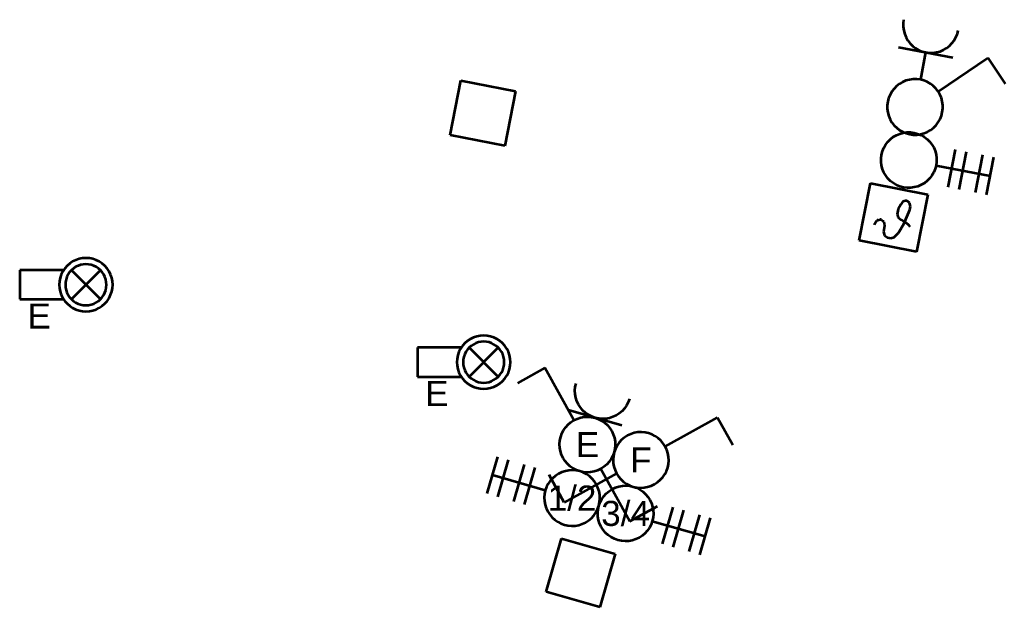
# Model space of a CAD drawing. Extents: x 800 to 1481, y 55 to 490.
# Drawn here: x 1362.51 to 1397.92, y 126.36 to 147.48 of the extents above; entities that cross this region are included whole.
import ezdxf

# ---------------------------------------------------------------- set-up
doc = ezdxf.new("R2010")
doc.units = 0
doc.layers.get('0').update_dxf_attribs({"lineweight": 18})
doc.layers.add('E_Licht', color=7, linetype='Continuous', lineweight=35, true_color=0x0080ff)
doc.layers.add('E_RTH', color=5, linetype='Continuous', lineweight=35, true_color=0x0000ff)
doc.styles.get("Standard").update_dxf_attribs({"font": 'arial.ttf'})

# ---------------------------------------------------------------- blocks, each defined once
blk = doc.blocks.new('Storentaster_ UP_ 2-fach-A0Q9B2QDAY', base_point=(1383.28, 128.248))
at = {"color": 0, "lineweight": -2}
for p, q in [((1383.914, 130.664), (1384.039, 130.703)), ((1384.039, 130.703), (1384.167, 130.727)), ((1384.167, 130.727), (1384.298, 130.733)), ((1384.298, 130.733), (1384.428, 130.722)), ((1384.428, 130.722), (1384.556, 130.694)), ((1384.556, 130.694), (1384.679, 130.65)), ((1383.423, 130.248), (1383.498, 130.356)), ((1383.498, 130.356), (1383.586, 130.453)), ((1383.586, 130.453), (1383.686, 130.537)), ((1383.686, 130.537), (1383.796, 130.608)), ((1383.796, 130.608), (1383.914, 130.664)), ((1384.679, 130.65), (1384.795, 130.59)), ((1384.795, 130.59), (1384.903, 130.515)), ((1384.903, 130.515), (1385, 130.427)), ((1385, 130.427), (1385.084, 130.327)), ((1385.084, 130.327), (1385.155, 130.217)), ((1383.291, 129.881), (1383.319, 130.009)), ((1383.319, 130.009), (1383.363, 130.132)), ((1383.363, 130.132), (1383.423, 130.248)), ((1385.155, 130.217), (1385.211, 130.099)), ((1385.211, 130.099), (1385.25, 129.975)), ((1385.25, 129.975), (1385.274, 129.846)), ((1383.28, 129.751), (1383.291, 129.881)), ((1383.286, 129.62), (1383.28, 129.751)), ((1383.31, 129.492), (1383.286, 129.62)), ((1385.28, 129.715), (1385.269, 129.585)), ((1385.274, 129.846), (1385.28, 129.715)), ((1385.604, 128.635), (1385.985, 129.961)), ((1385.988, 128.524), (1386.369, 129.851)), ((1386.565, 128.359), (1386.946, 129.685)), ((1383.349, 129.367), (1383.31, 129.492)), ((1383.405, 129.249), (1383.349, 129.367)), ((1385.197, 129.334), (1385.137, 129.218)), ((1385.241, 129.457), (1385.197, 129.334)), ((1385.269, 129.585), (1385.241, 129.457)), ((1385.241, 129.457), (1387.14, 128.912)), ((1386.95, 128.248), (1387.331, 129.575)), ((1383.476, 129.139), (1383.405, 129.249)), ((1383.56, 129.039), (1383.476, 129.139)), ((1383.657, 128.951), (1383.56, 129.039)), ((1383.765, 128.876), (1383.657, 128.951)), ((1384.874, 128.929), (1384.764, 128.858)), ((1384.974, 129.013), (1384.874, 128.929)), ((1385.062, 129.11), (1384.974, 129.013)), ((1385.137, 129.218), (1385.062, 129.11)), ((1383.881, 128.816), (1383.765, 128.876)), ((1384.004, 128.772), (1383.881, 128.816)), ((1384.132, 128.744), (1384.004, 128.772)), ((1384.262, 128.733), (1384.132, 128.744)), ((1384.393, 128.739), (1384.262, 128.733)), ((1384.522, 128.763), (1384.393, 128.739)), ((1384.646, 128.802), (1384.522, 128.763)), ((1384.764, 128.858), (1384.646, 128.802))]:
    blk.add_line(p, q, dxfattribs=at)
blk = doc.blocks.new('Bauteilbeschriftung-A0Q9B2QFAY', base_point=(1383.406, 129.283))
at = {"color": 0, "linetype": 'ByBlock', "lineweight": -2, "ltscale": 0.35, "insert": (1383.406, 130.183), "char_height": 0.9, "attachment_point": 1}
blk.add_mtext('{\\fArial;3/4}', dxfattribs=at)
blk = doc.blocks.new('Storentaster_ UP_ 2-fach-A0Q9B2QHAY', base_point=(1379.307, 129.285))
at = {"color": 0, "lineweight": -2}
for p, q in [((1379.307, 130.443), (1379.688, 131.77)), ((1379.692, 130.333), (1380.073, 131.659)), ((1380.268, 130.167), (1380.649, 131.494)), ((1381.397, 130.561), (1379.498, 131.107)), ((1380.653, 130.057), (1381.034, 131.383)), ((1381.763, 131.089), (1381.663, 131.005)), ((1381.873, 131.16), (1381.763, 131.089)), ((1381.992, 131.216), (1381.873, 131.16)), ((1382.116, 131.256), (1381.992, 131.216)), ((1382.245, 131.279), (1382.116, 131.256)), ((1382.376, 131.285), (1382.245, 131.279)), ((1382.506, 131.274), (1382.376, 131.285)), ((1382.634, 131.246), (1382.506, 131.274)), ((1382.757, 131.202), (1382.634, 131.246)), ((1382.873, 131.142), (1382.757, 131.202)), ((1382.981, 131.067), (1382.873, 131.142)), ((1383.077, 130.979), (1382.981, 131.067)), ((1381.441, 130.684), (1381.397, 130.561)), ((1381.501, 130.801), (1381.441, 130.684)), ((1381.575, 130.908), (1381.501, 130.801)), ((1381.663, 131.005), (1381.575, 130.908)), ((1383.162, 130.88), (1383.077, 130.979)), ((1383.233, 130.77), (1383.162, 130.88)), ((1383.288, 130.651), (1383.233, 130.77)), ((1381.369, 130.433), (1381.358, 130.303)), ((1381.397, 130.561), (1381.369, 130.433)), ((1383.328, 130.527), (1383.288, 130.651)), ((1383.351, 130.398), (1383.328, 130.527)), ((1383.358, 130.267), (1383.351, 130.398)), ((1381.358, 130.303), (1381.364, 130.172)), ((1381.364, 130.172), (1381.387, 130.044)), ((1381.387, 130.044), (1381.427, 129.919)), ((1383.275, 129.886), (1383.319, 130.009)), ((1383.319, 130.009), (1383.347, 130.137)), ((1383.347, 130.137), (1383.358, 130.267)), ((1381.427, 129.919), (1381.483, 129.801)), ((1381.483, 129.801), (1381.554, 129.691)), ((1381.554, 129.691), (1381.638, 129.591)), ((1383.052, 129.565), (1383.14, 129.662)), ((1383.14, 129.662), (1383.215, 129.77)), ((1383.215, 129.77), (1383.275, 129.886)), ((1381.638, 129.591), (1381.735, 129.503)), ((1381.735, 129.503), (1381.842, 129.428)), ((1381.842, 129.428), (1381.959, 129.368)), ((1381.959, 129.368), (1382.082, 129.324)), ((1382.082, 129.324), (1382.209, 129.296)), ((1382.209, 129.296), (1382.34, 129.285)), ((1382.34, 129.285), (1382.47, 129.292)), ((1382.47, 129.292), (1382.599, 129.315)), ((1382.599, 129.315), (1382.724, 129.355)), ((1382.724, 129.355), (1382.842, 129.41)), ((1382.842, 129.41), (1382.952, 129.481)), ((1382.952, 129.481), (1383.052, 129.565))]:
    blk.add_line(p, q, dxfattribs=at)
blk = doc.blocks.new('Bauteilbeschriftung-A0Q9B2QJAY', base_point=(1381.484, 129.835))
at = {"color": 0, "linetype": 'ByBlock', "lineweight": -2, "ltscale": 0.35, "insert": (1381.484, 130.735), "char_height": 0.9, "attachment_point": 1}
blk.add_mtext('{\\fArial;1/2}', dxfattribs=at)
blk = doc.blocks.new('Abzweigdose quadratisch (multi) UP-A0Q9B2QPAY', base_point=(1381.429, 126.358))
at = {"color": 0, "lineweight": -2}
for p, q in [((1381.429, 126.91), (1381.981, 128.833)), ((1381.981, 128.833), (1383.903, 128.281)), ((1383.903, 128.281), (1383.351, 126.358)), ((1383.351, 126.358), (1381.429, 126.91))]:
    blk.add_line(p, q, dxfattribs=at)
blk = doc.blocks.new('Schalter_ Schema 3_ UP-A0Q9B2QRAY', base_point=(1381.529, 130.129))
at = {"color": 0, "lineweight": -2}
for p, q in [((1385.707, 132.14), (1387.589, 133.182)), ((1387.589, 133.182), (1388.136, 132.195)), ((1384.238, 132.459), (1384.138, 132.375)), ((1384.348, 132.53), (1384.238, 132.459)), ((1384.466, 132.586), (1384.348, 132.53)), ((1384.591, 132.626), (1384.466, 132.586)), ((1384.719, 132.649), (1384.591, 132.626)), ((1384.85, 132.655), (1384.719, 132.649)), ((1384.98, 132.644), (1384.85, 132.655)), ((1385.108, 132.616), (1384.98, 132.644)), ((1385.231, 132.572), (1385.108, 132.616)), ((1385.348, 132.512), (1385.231, 132.572)), ((1385.455, 132.438), (1385.348, 132.512)), ((1383.975, 132.171), (1383.915, 132.054)), ((1384.05, 132.278), (1383.975, 132.171)), ((1384.138, 132.375), (1384.05, 132.278)), ((1385.552, 132.35), (1385.455, 132.438)), ((1385.636, 132.25), (1385.552, 132.35)), ((1385.707, 132.14), (1385.636, 132.25)), ((1385.763, 132.021), (1385.707, 132.14)), ((1383.843, 131.804), (1383.832, 131.673)), ((1383.871, 131.931), (1383.843, 131.804)), ((1383.915, 132.054), (1383.871, 131.931)), ((1385.803, 131.897), (1385.763, 132.021)), ((1385.826, 131.768), (1385.803, 131.897)), ((1385.832, 131.637), (1385.826, 131.768)), ((1383.832, 131.673), (1383.839, 131.543)), ((1383.839, 131.543), (1383.862, 131.414)), ((1383.862, 131.414), (1383.902, 131.289)), ((1385.793, 131.379), (1385.821, 131.507)), ((1385.821, 131.507), (1385.832, 131.637)), ((1382.075, 130.129), (1381.529, 131.115)), ((1383.957, 131.171), (1382.075, 130.129)), ((1383.902, 131.289), (1383.957, 131.171)), ((1383.957, 131.171), (1384.028, 131.061)), ((1384.028, 131.061), (1384.113, 130.961)), ((1385.614, 131.032), (1385.689, 131.14)), ((1385.689, 131.14), (1385.749, 131.256)), ((1385.749, 131.256), (1385.793, 131.379)), ((1384.113, 130.961), (1384.209, 130.873)), ((1384.209, 130.873), (1384.317, 130.798)), ((1384.317, 130.798), (1384.433, 130.738)), ((1384.433, 130.738), (1384.556, 130.694)), ((1384.556, 130.694), (1384.684, 130.666)), ((1384.945, 130.662), (1385.074, 130.685)), ((1385.074, 130.685), (1385.198, 130.725)), ((1385.198, 130.725), (1385.317, 130.78)), ((1385.317, 130.78), (1385.427, 130.851)), ((1385.427, 130.851), (1385.526, 130.936)), ((1385.526, 130.936), (1385.614, 131.032)), ((1384.684, 130.666), (1384.814, 130.655)), ((1384.814, 130.655), (1384.945, 130.662))]:
    blk.add_line(p, q, dxfattribs=at)
blk = doc.blocks.new('Bauteilbeschriftung-A0Q9B2QTAY', base_point=(1384.448, 131.205))
at = {"color": 0, "linetype": 'ByBlock', "lineweight": -2, "ltscale": 0.35, "insert": (1384.448, 132.105), "char_height": 0.9, "attachment_point": 1}
blk.add_mtext('{\\fArial;F}', dxfattribs=at)
blk = doc.blocks.new('LED-Deckenleuchte mit Trafotunnel-A0Q9B2RTAY', base_point=(1362.51, 136.993))
at = {"color": 0, "linetype": 'ByBlock', "lineweight": -2, "ltscale": 0.35}
for p, q in [((1364.522, 138.84), (1364.409, 138.785)), ((1364.641, 138.881), (1364.522, 138.84)), ((1364.764, 138.905), (1364.641, 138.881)), ((1364.89, 138.913), (1364.764, 138.905)), ((1365.015, 138.905), (1364.89, 138.913)), ((1365.138, 138.881), (1365.015, 138.905)), ((1365.257, 138.84), (1365.138, 138.881)), ((1365.37, 138.785), (1365.257, 138.84)), ((1364.084, 138.475), (1362.51, 138.475)), ((1362.51, 138.475), (1362.51, 137.431)), ((1364.128, 138.538), (1364.058, 138.433)), ((1364.211, 138.632), (1364.128, 138.538)), ((1364.305, 138.715), (1364.211, 138.632)), ((1364.367, 138.475), (1364.304, 138.403)), ((1364.409, 138.785), (1364.305, 138.715)), ((1364.44, 138.539), (1364.367, 138.475)), ((1364.367, 138.475), (1365.412, 137.431)), ((1364.367, 137.431), (1365.412, 138.475)), ((1364.52, 138.593), (1364.44, 138.539)), ((1364.607, 138.635), (1364.52, 138.593)), ((1364.698, 138.666), (1364.607, 138.635)), ((1364.793, 138.685), (1364.698, 138.666)), ((1364.89, 138.692), (1364.793, 138.685)), ((1364.986, 138.685), (1364.89, 138.692)), ((1365.081, 138.666), (1364.986, 138.685)), ((1365.172, 138.635), (1365.081, 138.666)), ((1365.259, 138.593), (1365.172, 138.635)), ((1365.339, 138.539), (1365.259, 138.593)), ((1365.412, 138.475), (1365.339, 138.539)), ((1365.474, 138.715), (1365.37, 138.785)), ((1365.476, 138.403), (1365.412, 138.475)), ((1365.569, 138.632), (1365.474, 138.715)), ((1365.651, 138.538), (1365.569, 138.632)), ((1365.721, 138.433), (1365.651, 138.538)), ((1363.962, 138.202), (1363.938, 138.078)), ((1364.002, 138.321), (1363.962, 138.202)), ((1364.058, 138.433), (1364.002, 138.321)), ((1364.176, 138.144), (1364.157, 138.049)), ((1364.207, 138.236), (1364.176, 138.144)), ((1364.25, 138.322), (1364.207, 138.236)), ((1364.304, 138.403), (1364.25, 138.322)), ((1365.529, 138.322), (1365.476, 138.403)), ((1365.572, 138.236), (1365.529, 138.322)), ((1365.603, 138.144), (1365.572, 138.236)), ((1365.622, 138.049), (1365.603, 138.144)), ((1365.777, 138.321), (1365.721, 138.433)), ((1365.817, 138.202), (1365.777, 138.321)), ((1365.842, 138.078), (1365.817, 138.202)), ((1363.938, 138.078), (1363.929, 137.953)), ((1363.929, 137.953), (1363.938, 137.828)), ((1363.938, 137.828), (1363.962, 137.705)), ((1364.157, 138.049), (1364.151, 137.953)), ((1364.151, 137.953), (1364.157, 137.857)), ((1364.157, 137.857), (1364.176, 137.762)), ((1365.603, 137.762), (1365.622, 137.857)), ((1365.628, 137.953), (1365.622, 138.049)), ((1365.622, 137.857), (1365.628, 137.953)), ((1365.817, 137.705), (1365.842, 137.828)), ((1365.85, 137.953), (1365.842, 138.078)), ((1365.842, 137.828), (1365.85, 137.953)), ((1362.51, 137.431), (1364.084, 137.431)), ((1363.962, 137.705), (1364.002, 137.586)), ((1364.002, 137.586), (1364.058, 137.473)), ((1364.058, 137.473), (1364.128, 137.368)), ((1364.176, 137.762), (1364.207, 137.67)), ((1364.207, 137.67), (1364.25, 137.584)), ((1364.25, 137.584), (1364.304, 137.503)), ((1364.304, 137.503), (1364.367, 137.431)), ((1364.367, 137.431), (1364.44, 137.367)), ((1365.339, 137.367), (1365.412, 137.431)), ((1365.412, 137.431), (1365.476, 137.503)), ((1365.476, 137.503), (1365.529, 137.584)), ((1365.529, 137.584), (1365.572, 137.67)), ((1365.572, 137.67), (1365.603, 137.762)), ((1365.651, 137.368), (1365.721, 137.473)), ((1365.721, 137.473), (1365.777, 137.586)), ((1365.777, 137.586), (1365.817, 137.705)), ((1364.128, 137.368), (1364.211, 137.274)), ((1364.211, 137.274), (1364.305, 137.191)), ((1364.305, 137.191), (1364.409, 137.121)), ((1364.409, 137.121), (1364.522, 137.066)), ((1364.44, 137.367), (1364.52, 137.313)), ((1364.52, 137.313), (1364.607, 137.271)), ((1364.522, 137.066), (1364.641, 137.026)), ((1364.607, 137.271), (1364.698, 137.24)), ((1364.698, 137.24), (1364.793, 137.221)), ((1364.793, 137.221), (1364.89, 137.215)), ((1364.89, 137.215), (1364.986, 137.221)), ((1364.986, 137.221), (1365.081, 137.24)), ((1365.081, 137.24), (1365.172, 137.271)), ((1365.138, 137.026), (1365.257, 137.066)), ((1365.172, 137.271), (1365.259, 137.313)), ((1365.257, 137.066), (1365.37, 137.121)), ((1365.259, 137.313), (1365.339, 137.367)), ((1365.37, 137.121), (1365.474, 137.191)), ((1365.474, 137.191), (1365.569, 137.274)), ((1365.569, 137.274), (1365.651, 137.368)), ((1364.641, 137.026), (1364.764, 137.001)), ((1364.764, 137.001), (1364.89, 136.993)), ((1364.89, 136.993), (1365.015, 137.001)), ((1365.015, 137.001), (1365.138, 137.026))]:
    blk.add_line(p, q, dxfattribs=at)
blk = doc.blocks.new('Bauteilbeschriftung-A0Q9B2RVAY', base_point=(1362.791, 136.378))
at = {"color": 0, "linetype": 'ByBlock', "lineweight": -2, "ltscale": 0.35, "insert": (1362.791, 137.278), "char_height": 0.9, "attachment_point": 1}
blk.add_mtext('{\\fArial;E}', dxfattribs=at)
blk = doc.blocks.new('LED-Deckenleuchte mit Trafotunnel-A0Q9B2RXAY', base_point=(1376.802, 134.21))
at = {"color": 0, "linetype": 'ByBlock', "lineweight": -2, "ltscale": 0.35}
for p, q in [((1378.701, 136.001), (1378.597, 135.932)), ((1378.814, 136.057), (1378.701, 136.001)), ((1378.933, 136.097), (1378.814, 136.057)), ((1379.056, 136.122), (1378.933, 136.097)), ((1379.182, 136.13), (1379.056, 136.122)), ((1379.307, 136.122), (1379.182, 136.13)), ((1379.43, 136.097), (1379.307, 136.122)), ((1379.549, 136.057), (1379.43, 136.097)), ((1379.662, 136.001), (1379.549, 136.057)), ((1379.766, 135.932), (1379.662, 136.001)), ((1378.376, 135.692), (1376.802, 135.692)), ((1376.802, 135.692), (1376.802, 134.648)), ((1378.35, 135.65), (1378.294, 135.537)), ((1378.42, 135.754), (1378.35, 135.65)), ((1378.503, 135.849), (1378.42, 135.754)), ((1378.597, 135.932), (1378.503, 135.849)), ((1378.659, 135.692), (1378.596, 135.619)), ((1378.732, 135.756), (1378.659, 135.692)), ((1378.659, 135.692), (1379.704, 134.648)), ((1378.659, 134.648), (1379.704, 135.692)), ((1378.812, 135.809), (1378.732, 135.756)), ((1378.899, 135.852), (1378.812, 135.809)), ((1378.99, 135.883), (1378.899, 135.852)), ((1379.085, 135.902), (1378.99, 135.883)), ((1379.182, 135.908), (1379.085, 135.902)), ((1379.278, 135.902), (1379.182, 135.908)), ((1379.373, 135.883), (1379.278, 135.902)), ((1379.464, 135.852), (1379.373, 135.883)), ((1379.551, 135.809), (1379.464, 135.852)), ((1379.631, 135.756), (1379.551, 135.809)), ((1379.704, 135.692), (1379.631, 135.756)), ((1379.767, 135.619), (1379.704, 135.692)), ((1379.861, 135.849), (1379.766, 135.932)), ((1379.943, 135.754), (1379.861, 135.849)), ((1380.013, 135.65), (1379.943, 135.754)), ((1380.069, 135.537), (1380.013, 135.65)), ((1378.229, 135.295), (1378.221, 135.17)), ((1378.254, 135.418), (1378.229, 135.295)), ((1378.294, 135.537), (1378.254, 135.418)), ((1378.468, 135.361), (1378.449, 135.266)), ((1378.499, 135.452), (1378.468, 135.361)), ((1378.542, 135.539), (1378.499, 135.452)), ((1378.596, 135.619), (1378.542, 135.539)), ((1379.821, 135.539), (1379.767, 135.619)), ((1379.864, 135.452), (1379.821, 135.539)), ((1379.895, 135.361), (1379.864, 135.452)), ((1379.914, 135.266), (1379.895, 135.361)), ((1380.109, 135.418), (1380.069, 135.537)), ((1380.134, 135.295), (1380.109, 135.418)), ((1380.142, 135.17), (1380.134, 135.295)), ((1378.221, 135.17), (1378.229, 135.044)), ((1378.229, 135.044), (1378.254, 134.921)), ((1378.449, 135.266), (1378.443, 135.17)), ((1378.443, 135.17), (1378.449, 135.073)), ((1378.449, 135.073), (1378.468, 134.979)), ((1378.468, 134.979), (1378.499, 134.887)), ((1379.864, 134.887), (1379.895, 134.979)), ((1379.895, 134.979), (1379.914, 135.073)), ((1379.92, 135.17), (1379.914, 135.266)), ((1379.914, 135.073), (1379.92, 135.17)), ((1380.109, 134.921), (1380.134, 135.044)), ((1380.134, 135.044), (1380.142, 135.17)), ((1376.802, 134.648), (1378.376, 134.648)), ((1378.254, 134.921), (1378.294, 134.802)), ((1378.294, 134.802), (1378.35, 134.69)), ((1378.35, 134.69), (1378.42, 134.585)), ((1378.42, 134.585), (1378.503, 134.491)), ((1378.499, 134.887), (1378.542, 134.801)), ((1378.542, 134.801), (1378.596, 134.72)), ((1378.596, 134.72), (1378.659, 134.648)), ((1378.659, 134.648), (1378.732, 134.584)), ((1378.732, 134.584), (1378.812, 134.53)), ((1379.551, 134.53), (1379.631, 134.584)), ((1379.631, 134.584), (1379.704, 134.648)), ((1379.704, 134.648), (1379.767, 134.72)), ((1379.767, 134.72), (1379.821, 134.801)), ((1379.821, 134.801), (1379.864, 134.887)), ((1379.861, 134.491), (1379.943, 134.585)), ((1379.943, 134.585), (1380.013, 134.69)), ((1380.013, 134.69), (1380.069, 134.802)), ((1380.069, 134.802), (1380.109, 134.921)), ((1378.503, 134.491), (1378.597, 134.408)), ((1378.597, 134.408), (1378.701, 134.338)), ((1378.701, 134.338), (1378.814, 134.283)), ((1378.812, 134.53), (1378.899, 134.487)), ((1378.814, 134.283), (1378.933, 134.242)), ((1378.899, 134.487), (1378.99, 134.456)), ((1378.933, 134.242), (1379.056, 134.218)), ((1378.99, 134.456), (1379.085, 134.438)), ((1379.085, 134.438), (1379.182, 134.431)), ((1379.182, 134.431), (1379.278, 134.438)), ((1379.278, 134.438), (1379.373, 134.456)), ((1379.307, 134.218), (1379.43, 134.242)), ((1379.373, 134.456), (1379.464, 134.487)), ((1379.43, 134.242), (1379.549, 134.283)), ((1379.464, 134.487), (1379.551, 134.53)), ((1379.549, 134.283), (1379.662, 134.338)), ((1379.662, 134.338), (1379.766, 134.408)), ((1379.766, 134.408), (1379.861, 134.491)), ((1379.056, 134.218), (1379.182, 134.21)), ((1379.182, 134.21), (1379.307, 134.218))]:
    blk.add_line(p, q, dxfattribs=at)
blk = doc.blocks.new('Bauteilbeschriftung-A0Q9B2RZAY', base_point=(1377.083, 133.595))
at = {"color": 0, "linetype": 'ByBlock', "lineweight": -2, "ltscale": 0.35, "insert": (1377.083, 134.495), "char_height": 0.9, "attachment_point": 1}
blk.add_mtext('{\\fArial;E}', dxfattribs=at)
blk = doc.blocks.new('Schalter-Schema3_Steckdose T13_ Gr.1_ UP-A0Q9B2S1AY', base_point=(1380.397, 129.45))
at = {"color": 0, "lineweight": -2}
for p, q in [((1381.383, 134.964), (1380.397, 134.418)), ((1382.426, 133.082), (1381.383, 134.964)), ((1382.462, 134.148), (1382.473, 134.278)), ((1382.473, 134.278), (1382.501, 134.406)), ((1382.468, 134.017), (1382.462, 134.148)), ((1382.492, 133.888), (1382.468, 134.017)), ((1382.531, 133.764), (1382.492, 133.888)), ((1382.587, 133.645), (1382.531, 133.764)), ((1382.658, 133.535), (1382.587, 133.645)), ((1382.742, 133.435), (1382.658, 133.535)), ((1384.319, 133.614), (1384.244, 133.507)), ((1384.379, 133.731), (1384.319, 133.614)), ((1384.423, 133.854), (1384.379, 133.731)), ((1384.147, 132.892), (1382.225, 133.445)), ((1382.544, 133.138), (1382.668, 133.178)), ((1382.668, 133.178), (1382.797, 133.201)), ((1382.839, 133.347), (1382.742, 133.435)), ((1382.797, 133.201), (1382.928, 133.207)), ((1382.947, 133.273), (1382.839, 133.347)), ((1382.928, 133.207), (1383.058, 133.196)), ((1383.063, 133.213), (1382.947, 133.273)), ((1383.058, 133.196), (1383.186, 133.169)), ((1383.186, 133.169), (1383.063, 133.213)), ((1383.186, 133.169), (1383.309, 133.124)), ((1383.314, 133.141), (1383.186, 133.169)), ((1383.828, 133.199), (1383.703, 133.159)), ((1383.946, 133.255), (1383.828, 133.199)), ((1384.056, 133.326), (1383.946, 133.255)), ((1384.156, 133.41), (1384.056, 133.326)), ((1384.244, 133.507), (1384.156, 133.41)), ((1382.053, 132.723), (1382.128, 132.83)), ((1382.128, 132.83), (1382.216, 132.927)), ((1382.216, 132.927), (1382.315, 133.012)), ((1382.315, 133.012), (1382.425, 133.082)), ((1382.425, 133.082), (1382.544, 133.138)), ((1383.309, 133.124), (1383.425, 133.064)), ((1383.444, 133.13), (1383.314, 133.141)), ((1383.425, 133.064), (1383.533, 132.99)), ((1383.575, 133.136), (1383.444, 133.13)), ((1383.533, 132.99), (1383.63, 132.902)), ((1383.703, 133.159), (1383.575, 133.136)), ((1383.63, 132.902), (1383.714, 132.802)), ((1381.921, 132.356), (1381.949, 132.483)), ((1381.949, 132.483), (1381.993, 132.607)), ((1381.993, 132.607), (1382.053, 132.723)), ((1383.714, 132.802), (1383.785, 132.692)), ((1383.785, 132.692), (1383.84, 132.574)), ((1383.84, 132.574), (1383.88, 132.449)), ((1381.91, 132.225), (1381.921, 132.356)), ((1381.916, 132.095), (1381.91, 132.225)), ((1383.88, 132.449), (1383.903, 132.32)), ((1383.91, 132.19), (1383.899, 132.059)), ((1383.903, 132.32), (1383.91, 132.19)), ((1381.939, 131.966), (1381.916, 132.095)), ((1381.979, 131.841), (1381.939, 131.966)), ((1382.035, 131.723), (1381.979, 131.841)), ((1383.827, 131.808), (1383.767, 131.692)), ((1383.871, 131.931), (1383.827, 131.808)), ((1383.899, 132.059), (1383.871, 131.931)), ((1382.106, 131.613), (1382.035, 131.723)), ((1382.19, 131.513), (1382.106, 131.613)), ((1382.287, 131.425), (1382.19, 131.513)), ((1382.394, 131.35), (1382.287, 131.425)), ((1383.504, 131.403), (1383.394, 131.333)), ((1383.604, 131.488), (1383.504, 131.403)), ((1383.692, 131.585), (1383.604, 131.488)), ((1383.767, 131.692), (1383.692, 131.585)), ((1382.511, 131.291), (1382.394, 131.35)), ((1382.634, 131.246), (1382.511, 131.291)), ((1382.762, 131.218), (1382.634, 131.246)), ((1382.892, 131.208), (1382.762, 131.218)), ((1383.023, 131.214), (1382.892, 131.208)), ((1383.151, 131.237), (1383.023, 131.214)), ((1383.276, 131.277), (1383.151, 131.237)), ((1383.394, 131.333), (1383.276, 131.277)), ((1383.394, 131.333), (1384.437, 129.45)), ((1384.437, 129.45), (1385.423, 129.997))]:
    blk.add_line(p, q, dxfattribs=at)
blk = doc.blocks.new('Bauteilbeschriftung-A0Q9B2S3AY', base_point=(1382.491, 131.757))
at = {"color": 0, "linetype": 'ByBlock', "lineweight": -2, "ltscale": 0.35, "insert": (1382.491, 132.657), "char_height": 0.9, "attachment_point": 1}
blk.add_mtext('{\\fArial;E}', dxfattribs=at)
blk = doc.blocks.new('Abzweigdose quadratisch (multi) UP-A0Q9B2S9AY', base_point=(1377.979, 142.951))
at = {"color": 0, "lineweight": -2}
for p, q in [((1377.979, 143.333), (1378.362, 145.296)), ((1378.362, 145.296), (1380.325, 144.914)), ((1380.325, 144.914), (1379.942, 142.951)), ((1379.942, 142.951), (1377.979, 143.333))]:
    blk.add_line(p, q, dxfattribs=at)
blk = doc.blocks.new('Temperaturmelder_ UP-A0Q9B2SFAY', base_point=(1392.675, 139.137))
at = {"color": 0, "linetype": 'ByBlock', "lineweight": -2, "ltscale": 0.35}
for p, q in [((1392.675, 139.538), (1393.076, 141.6)), ((1393.076, 141.6), (1395.138, 141.198)), ((1394.341, 140.97), (1394.248, 140.944)), ((1394.35, 140.972), (1394.341, 140.97)), ((1394.36, 140.972), (1394.35, 140.972)), ((1394.37, 140.972), (1394.36, 140.972)), ((1394.38, 140.97), (1394.37, 140.972)), ((1394.389, 140.967), (1394.38, 140.97)), ((1394.398, 140.962), (1394.389, 140.967)), ((1394.407, 140.957), (1394.398, 140.962)), ((1394.483, 140.898), (1394.407, 140.957)), ((1395.138, 141.198), (1394.736, 139.137)), ((1394.072, 140.672), (1394.038, 140.495)), ((1394.166, 140.837), (1394.072, 140.672)), ((1394.248, 140.944), (1394.166, 140.837)), ((1394.275, 140.144), (1394.496, 140.651)), ((1394.519, 140.768), (1394.483, 140.898)), ((1394.496, 140.651), (1394.519, 140.768)), ((1393.25, 140.176), (1393.31, 140.253)), ((1393.315, 140.259), (1393.31, 140.253)), ((1393.32, 140.264), (1393.315, 140.259)), ((1393.326, 140.268), (1393.32, 140.264)), ((1393.333, 140.271), (1393.326, 140.268)), ((1393.339, 140.273), (1393.333, 140.271)), ((1393.339, 140.273), (1393.424, 140.297)), ((1393.431, 140.298), (1393.424, 140.297)), ((1393.438, 140.299), (1393.431, 140.298)), ((1393.446, 140.298), (1393.438, 140.299)), ((1393.453, 140.297), (1393.446, 140.298)), ((1393.46, 140.295), (1393.453, 140.297)), ((1393.467, 140.291), (1393.46, 140.295)), ((1393.473, 140.287), (1393.467, 140.291)), ((1393.473, 140.287), (1393.542, 140.234)), ((1394.038, 140.495), (1394.074, 140.366)), ((1394.074, 140.366), (1394.18, 140.284)), ((1394.18, 140.284), (1394.346, 140.191)), ((1393.228, 140.103), (1393.236, 140.145)), ((1393.238, 140.153), (1393.236, 140.145)), ((1393.241, 140.161), (1393.238, 140.153)), ((1393.245, 140.169), (1393.241, 140.161)), ((1393.25, 140.176), (1393.245, 140.169)), ((1393.548, 140.229), (1393.542, 140.234)), ((1393.59, 140.076), (1393.547, 139.858)), ((1393.552, 140.224), (1393.548, 140.229)), ((1393.556, 140.218), (1393.552, 140.224)), ((1393.56, 140.211), (1393.556, 140.218)), ((1393.562, 140.204), (1393.56, 140.211)), ((1393.562, 140.204), (1393.588, 140.11)), ((1393.59, 140.102), (1393.588, 140.11)), ((1393.591, 140.093), (1393.59, 140.102)), ((1393.59, 140.076), (1393.591, 140.084)), ((1393.591, 140.084), (1393.591, 140.093)), ((1394.089, 139.813), (1394.275, 140.144)), ((1394.346, 140.191), (1394.452, 140.109)), ((1394.452, 140.109), (1394.499, 140.039)), ((1394.736, 139.137), (1392.675, 139.538)), ((1393.547, 139.858), (1393.583, 139.728)), ((1393.583, 139.728), (1393.689, 139.646)), ((1393.689, 139.646), (1393.807, 139.624)), ((1393.807, 139.624), (1393.936, 139.659)), ((1393.936, 139.659), (1394.089, 139.813))]:
    blk.add_line(p, q, dxfattribs=at)
blk = doc.blocks.new('Schalter_ Schema 0_ UP-A0Q9B2SHAY', base_point=(1393.683, 143.345))
at = {"color": 0, "linetype": 'ByBlock', "lineweight": -2, "ltscale": 0.35}
for p, q in [((1395.51, 144.902), (1397.294, 146.105)), ((1397.294, 146.105), (1397.925, 145.169)), ((1394.235, 145.239), (1394.122, 145.173)), ((1394.356, 145.289), (1394.235, 145.239)), ((1394.482, 145.324), (1394.356, 145.289)), ((1394.612, 145.341), (1394.482, 145.324)), ((1394.742, 145.342), (1394.612, 145.341)), ((1394.872, 145.325), (1394.742, 145.342)), ((1394.999, 145.292), (1394.872, 145.325)), ((1395.12, 145.242), (1394.999, 145.292)), ((1395.233, 145.177), (1395.12, 145.242)), ((1393.847, 144.896), (1393.782, 144.782)), ((1393.926, 145), (1393.847, 144.896)), ((1394.019, 145.093), (1393.926, 145)), ((1394.122, 145.173), (1394.019, 145.093)), ((1395.337, 145.098), (1395.233, 145.177)), ((1395.43, 145.006), (1395.337, 145.098)), ((1395.51, 144.902), (1395.43, 145.006)), ((1395.576, 144.789), (1395.51, 144.902)), ((1393.699, 144.535), (1393.683, 144.405)), ((1393.733, 144.661), (1393.699, 144.535)), ((1393.782, 144.782), (1393.733, 144.661)), ((1395.627, 144.669), (1395.576, 144.789)), ((1395.661, 144.542), (1395.627, 144.669)), ((1395.678, 144.413), (1395.661, 144.542)), ((1393.683, 144.405), (1393.683, 144.274)), ((1393.683, 144.274), (1393.701, 144.145)), ((1393.701, 144.145), (1393.735, 144.018)), ((1395.629, 144.026), (1395.662, 144.152)), ((1395.662, 144.152), (1395.679, 144.282)), ((1395.679, 144.282), (1395.678, 144.413)), ((1393.735, 144.018), (1393.786, 143.898)), ((1393.786, 143.898), (1393.852, 143.785)), ((1393.852, 143.785), (1393.932, 143.681)), ((1395.435, 143.687), (1395.514, 143.791)), ((1395.514, 143.791), (1395.579, 143.905)), ((1395.579, 143.905), (1395.629, 144.026)), ((1393.932, 143.681), (1394.024, 143.589)), ((1394.024, 143.589), (1394.129, 143.51)), ((1394.129, 143.51), (1394.242, 143.445)), ((1394.242, 143.445), (1394.363, 143.395)), ((1395.006, 143.398), (1395.127, 143.448)), ((1395.127, 143.448), (1395.24, 143.514)), ((1395.24, 143.514), (1395.343, 143.594)), ((1395.343, 143.594), (1395.435, 143.687)), ((1394.363, 143.395), (1394.49, 143.362)), ((1394.49, 143.362), (1394.619, 143.345)), ((1394.619, 143.345), (1394.75, 143.346)), ((1394.75, 143.346), (1394.88, 143.364)), ((1394.88, 143.364), (1395.006, 143.398))]:
    blk.add_line(p, q, dxfattribs=at)
blk = doc.blocks.new('Steckdose T13_ UP-A0Q9B2SJAY', base_point=(1394.082, 145.325))
at = {"color": 0, "linetype": 'ByBlock', "lineweight": -2, "ltscale": 0.35}
for p, q in [((1394.273, 147.479), (1394.256, 147.35)), ((1394.256, 147.35), (1394.257, 147.219)), ((1394.257, 147.219), (1394.275, 147.089)), ((1394.275, 147.089), (1394.309, 146.963)), ((1396.203, 146.97), (1396.236, 147.097)), ((1394.309, 146.963), (1394.359, 146.842)), ((1394.359, 146.842), (1394.425, 146.729)), ((1394.425, 146.729), (1394.505, 146.626)), ((1394.505, 146.626), (1394.598, 146.534)), ((1395.917, 146.539), (1396.009, 146.632)), ((1396.009, 146.632), (1396.088, 146.736)), ((1396.088, 146.736), (1396.153, 146.849)), ((1396.153, 146.849), (1396.203, 146.97)), ((1394.082, 146.498), (1396.045, 146.115)), ((1394.598, 146.534), (1394.702, 146.455)), ((1394.702, 146.455), (1394.816, 146.39)), ((1394.816, 146.39), (1394.937, 146.34)), ((1395.063, 146.307), (1394.872, 145.325)), ((1394.937, 146.34), (1395.063, 146.307)), ((1395.063, 146.307), (1395.193, 146.29)), ((1395.193, 146.29), (1395.324, 146.291)), ((1395.324, 146.291), (1395.454, 146.308)), ((1395.454, 146.308), (1395.58, 146.342)), ((1395.58, 146.342), (1395.7, 146.393)), ((1395.7, 146.393), (1395.813, 146.459)), ((1395.813, 146.459), (1395.917, 146.539))]:
    blk.add_line(p, q, dxfattribs=at)
blk = doc.blocks.new('Storentaster_ UP_ 2-fach-A0Q9B4ETAY', base_point=(1393.459, 141.188))
at = {"color": 0, "lineweight": -2}
for p, q in [((1394.258, 143.415), (1394.388, 143.432)), ((1394.388, 143.432), (1394.519, 143.433)), ((1394.519, 143.433), (1394.648, 143.416)), ((1393.623, 142.987), (1393.703, 143.091)), ((1393.703, 143.091), (1393.795, 143.184)), ((1393.795, 143.184), (1393.898, 143.264)), ((1393.898, 143.264), (1394.011, 143.33)), ((1394.011, 143.33), (1394.132, 143.38)), ((1394.132, 143.38), (1394.258, 143.415)), ((1394.648, 143.416), (1394.775, 143.383)), ((1394.775, 143.383), (1394.896, 143.333)), ((1394.896, 143.333), (1395.009, 143.268)), ((1395.009, 143.268), (1395.113, 143.189)), ((1395.113, 143.189), (1395.206, 143.097)), ((1395.206, 143.097), (1395.286, 142.994)), ((1393.476, 142.626), (1393.509, 142.752)), ((1393.509, 142.752), (1393.558, 142.874)), ((1393.558, 142.874), (1393.623, 142.987)), ((1395.286, 142.994), (1395.352, 142.881)), ((1395.352, 142.881), (1395.403, 142.76)), ((1395.403, 142.76), (1395.437, 142.634)), ((1395.872, 141.456), (1396.136, 142.811)), ((1396.264, 141.38), (1396.528, 142.734)), ((1393.459, 142.496), (1393.476, 142.626)), ((1393.459, 142.365), (1393.459, 142.496)), ((1395.437, 142.634), (1395.455, 142.504)), ((1395.455, 142.373), (1395.439, 142.243)), ((1395.455, 142.504), (1395.455, 142.373)), ((1396.853, 141.265), (1397.117, 142.619)), ((1397.246, 141.188), (1397.51, 142.543)), ((1393.477, 142.236), (1393.459, 142.365)), ((1393.511, 142.11), (1393.477, 142.236)), ((1393.562, 141.989), (1393.511, 142.11)), ((1395.405, 142.117), (1395.356, 141.996)), ((1395.439, 142.243), (1395.405, 142.117)), ((1395.439, 142.243), (1397.378, 141.866)), ((1393.628, 141.876), (1393.562, 141.989)), ((1393.708, 141.772), (1393.628, 141.876)), ((1393.801, 141.68), (1393.708, 141.772)), ((1393.905, 141.601), (1393.801, 141.68)), ((1395.119, 141.685), (1395.016, 141.605)), ((1395.211, 141.778), (1395.119, 141.685)), ((1395.291, 141.882), (1395.211, 141.778)), ((1395.356, 141.996), (1395.291, 141.882)), ((1394.018, 141.536), (1393.905, 141.601)), ((1394.139, 141.487), (1394.018, 141.536)), ((1394.266, 141.453), (1394.139, 141.487)), ((1394.396, 141.437), (1394.266, 141.453)), ((1394.526, 141.437), (1394.396, 141.437)), ((1394.656, 141.455), (1394.526, 141.437)), ((1394.782, 141.489), (1394.656, 141.455)), ((1394.903, 141.54), (1394.782, 141.489)), ((1395.016, 141.605), (1394.903, 141.54))]:
    blk.add_line(p, q, dxfattribs=at)

msp = doc.modelspace()

# ---------------------------------------------------------------- block references
at = {"layer": 'E_Licht', "ltscale": 0.35}
for name, p in [('Steckdose T13_ UP-A0Q9B2SJAY', (1394.082, 145.325)), ('Schalter_ Schema 0_ UP-A0Q9B2SHAY', (1393.683, 143.345)), ('LED-Deckenleuchte mit Trafotunnel-A0Q9B2RTAY', (1362.51, 136.993)), ('Bauteilbeschriftung-A0Q9B2RVAY', (1362.791, 136.378)), ('LED-Deckenleuchte mit Trafotunnel-A0Q9B2RXAY', (1376.802, 134.21)), ('Bauteilbeschriftung-A0Q9B2RZAY', (1377.083, 133.595)), ('Bauteilbeschriftung-A0Q9B2S3AY', (1382.491, 131.757)), ('Bauteilbeschriftung-A0Q9B2QTAY', (1384.448, 131.205)), ('Bauteilbeschriftung-A0Q9B2QJAY', (1381.484, 129.835)), ('Bauteilbeschriftung-A0Q9B2QFAY', (1383.406, 129.283))]:
    msp.add_blockref(name, p, dxfattribs=at)
at = {"layer": 'E_Licht', "linetype": 'Continuous', "ltscale": 0.35}
for name, p in [('Abzweigdose quadratisch (multi) UP-A0Q9B2S9AY', (1377.979, 142.951)), ('Storentaster_ UP_ 2-fach-A0Q9B4ETAY', (1393.459, 141.188)), ('Schalter-Schema3_Steckdose T13_ Gr.1_ UP-A0Q9B2S1AY', (1380.397, 129.45)), ('Schalter_ Schema 3_ UP-A0Q9B2QRAY', (1381.529, 130.129)), ('Storentaster_ UP_ 2-fach-A0Q9B2QHAY', (1379.307, 129.285)), ('Storentaster_ UP_ 2-fach-A0Q9B2QDAY', (1383.28, 128.248)), ('Abzweigdose quadratisch (multi) UP-A0Q9B2QPAY', (1381.429, 126.358))]:
    msp.add_blockref(name, p, dxfattribs=at)
at = {"layer": 'E_RTH', "ltscale": 0.35}
msp.add_blockref('Temperaturmelder_ UP-A0Q9B2SFAY', (1392.675, 139.137), dxfattribs=at)

doc.saveas('drawing.dxf')
